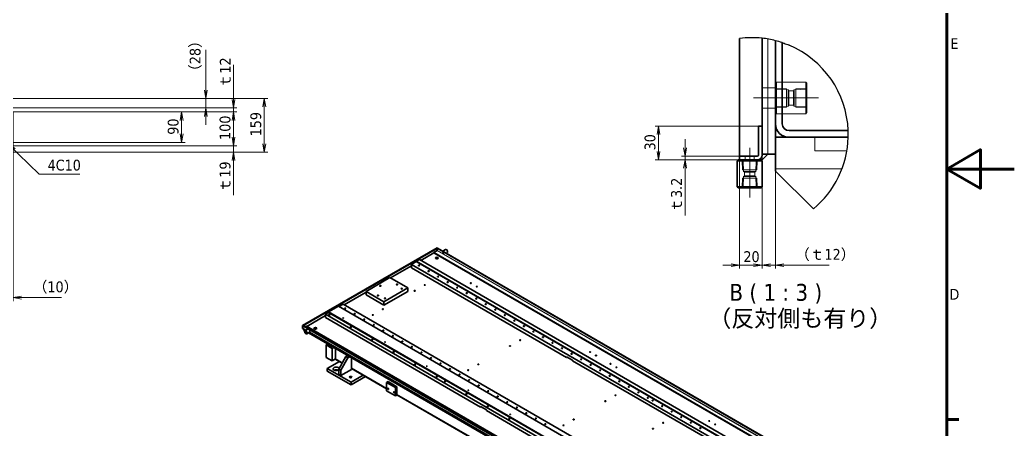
# Model space of a CAD drawing. Header units: millimetres. Extents: x -405 to 8410, y -405 to 5940.
# Drawn here: x 5461 to 8410, y 2200 to 3412 of the extents above; entities that cross this region are included whole.
import ezdxf

# ---------------------------------------------------------------- set-up
doc = ezdxf.new("R2010")
doc.units = ezdxf.units.MM
doc.header["$LTSCALE"] = 10
for name, color, linetype, lineweight in [('Border (ISO)', 7, 'Continuous', 70), ('Break Line (JIS)', 7, 'Continuous', 25), ('Centerline (ISO)', 7, 'Continuous', 5), ('Dimension (ISO)', 7, 'Continuous', 25), ('Hidden (ISO)', 7, 'Continuous', 5), ('Symbol (ISO)', 7, 'Continuous', 25), ('Visible (ISO)', 7, 'Continuous', 35), ('Visible Narrow (ISO)', 7, 'Continuous', 5)]:
    doc.layers.add(name, color=color, linetype=linetype, lineweight=lineweight)
doc.styles.add('MX_NOTE_STANDARD', font='tahoma.ttf')
doc.styles.add('Note Text (JIS)', font='tahoma.ttf')
doc.styles.get("Standard").update_dxf_attribs({"font": 'tahoma.ttf'})
doc.dimstyles.new('Default (JIS)', dxfattribs={"dimscale": 10, "dimtxt": 3.2, "dimasz": 2.5, "dimexe": 1, "dimexo": 0, "dimgap": 0.8, "dimtad": 1, "dimrnd": 1e-08, "dimdsep": 46, "dimtxsty": 'Note Text (JIS)', "dimblk": 'OPEN', "dimcen": 0.09, "dimdle": 10, "dimclrd": 7, "dimclre": 7, "dimclrt": 256, "dimadec": 0, "dimazin": 2, "dimtfac": 0.78125, "dimtmove": 0, "dimatfit": 3, "dimldrblk": 'OPEN', "dimfxl": 1, "dimtolj": 1, "dimtzin": 0, "dimlwd": 0, "dimlwe": 0, "dimarcsym": 0})
doc.dimstyles.new('Default (JIS)$7', dxfattribs={"dimscale": 10, "dimtxt": 3.2, "dimasz": 2.5, "dimexe": 1, "dimexo": 0, "dimgap": 0.8, "dimtad": 1, "dimrnd": 1e-08, "dimdsep": 46, "dimtxsty": 'Note Text (JIS)', "dimblk": 'OPEN', "dimcen": 0.09, "dimdle": 10, "dimclrd": 256, "dimclre": 7, "dimclrt": 256, "dimadec": 0, "dimazin": 2, "dimtfac": 0.78125, "dimtmove": 0, "dimatfit": 3, "dimldrblk": 'OPEN', "dimfxl": 1, "dimtolj": 1, "dimtzin": 0, "dimlwd": 0, "dimlwe": 0, "dimarcsym": 0})

# ---------------------------------------------------------------- blocks, each defined once
blk = doc.blocks.new('図面枠 既定の図面枠')
at = {"layer": 'Border (ISO)'}
blk.add_line((821, 222.75), (824.6, 222.75), dxfattribs=at)
at = {"layer": 'Border (ISO)', "flags": 128}
for points in [[(20, 20), (20, 574), (821, 574), (821, 20), (20, 20)], [(841, 297), (821, 297), (831, 302.77), (831, 291.23), (821, 297)]]:
    blk.add_lwpolyline(points, dxfattribs=at)
at = {"layer": 'Border (ISO)', "char_height": 3.2, "attachment_point": 7, "style": 'MX_NOTE_STANDARD'}
for s, insert in [('E', (822.09, 332.53)), ('D', (821.83, 258.28))]:
    blk.add_mtext(s, dxfattribs=dict(at, insert=insert))
blk = doc.blocks.new('_Open')
at = {"color": 0, "linetype": 'ByBlock', "lineweight": -2}
for p, q in [((-1, 0.17), (0, 0)), ((-1, -0.17), (0, 0)), ((0, 0), (-1, 0))]:
    blk.add_line(p, q, dxfattribs=at)
blk = doc.blocks.new('*D83')
at = {"layer": 'Defpoints', "color": 0, "linetype": 'Continuous', "transparency": 16777216}
for p in [(5425.7, 3178.9), (6185.7, 3178.9), (5160.7, 3019.9)]:
    blk.add_point(p, dxfattribs=at)
at = {"layer": 'Dimension (ISO)', "color": 7, "linetype": 'Continuous', "lineweight": 0, "transparency": 16777216}
for p, q in [((5425.7, 3178.9), (6195.7, 3178.9)), ((6185.7, 3044.9), (6185.7, 3153.9)), ((5160.7, 3019.9), (6195.7, 3019.9))]:
    blk.add_line(p, q, dxfattribs=at)
at = {"layer": 'Dimension (ISO)', "color": 7, "linetype": 'Continuous', "lineweight": 0, "transparency": 16777216, "xscale": 25, "yscale": 25, "zscale": 25}
for p, rotation in [((6185.7, 3178.9), 90), ((6185.7, 3019.9), 270)]:
    blk.add_blockref('_Open', p, dxfattribs=dict(at, rotation=rotation))
at = {"layer": 'Dimension (ISO)', "linetype": 'Continuous', "lineweight": 5, "transparency": 16777216, "insert": (6144.4, 3066.7), "char_height": 32, "attachment_point": 1, "rotation": 90, "style": 'Note Text (JIS)'}
blk.add_mtext('\\A1;159', dxfattribs=at)
blk = doc.blocks.new('*D84')
at = {"layer": 'Defpoints', "color": 0, "linetype": 'Continuous', "transparency": 16777216}
for p in [(5440.7, 3138.9), (6094.4, 3138.9), (5420.7, 3038.9)]:
    blk.add_point(p, dxfattribs=at)
at = {"layer": 'Dimension (ISO)', "color": 7, "linetype": 'Continuous', "lineweight": 0, "transparency": 16777216}
for p, q in [((5440.7, 3138.9), (6104.4, 3138.9)), ((6094.4, 3063.9), (6094.4, 3113.9)), ((5420.7, 3038.9), (6104.4, 3038.9))]:
    blk.add_line(p, q, dxfattribs=at)
at = {"layer": 'Dimension (ISO)', "color": 7, "linetype": 'Continuous', "lineweight": 0, "transparency": 16777216, "xscale": 25, "yscale": 25, "zscale": 25}
for p, rotation in [((6094.4, 3138.9), 90), ((6094.4, 3038.9), 270)]:
    blk.add_blockref('_Open', p, dxfattribs=dict(at, rotation=rotation))
at = {"layer": 'Dimension (ISO)', "linetype": 'Continuous', "lineweight": 5, "transparency": 16777216, "insert": (6053.1, 3056.2), "char_height": 32, "attachment_point": 1, "rotation": 90, "style": 'Note Text (JIS)'}
blk.add_mtext('\\A1;100', dxfattribs=at)
blk = doc.blocks.new('*D85')
at = {"layer": 'Defpoints', "color": 0, "linetype": 'Continuous', "transparency": 16777216}
for p in [(5420.7, 3038.9), (5160.7, 3019.9), (6094.4, 3019.9)]:
    blk.add_point(p, dxfattribs=at)
at = {"layer": 'Dimension (ISO)', "color": 7, "linetype": 'Continuous', "lineweight": 0, "transparency": 16777216}
for p, q in [((6094.4, 3063.9), (6094.4, 3088.9)), ((5420.7, 3038.9), (6104.4, 3038.9)), ((6094.4, 3038.9), (6094.4, 3019.9)), ((5160.7, 3019.9), (6104.4, 3019.9)), ((6094.4, 2994.9), (6094.4, 2892.6))]:
    blk.add_line(p, q, dxfattribs=at)
at = {"layer": 'Dimension (ISO)', "color": 7, "linetype": 'Continuous', "lineweight": 0, "transparency": 16777216, "xscale": 25, "yscale": 25, "zscale": 25}
for p, rotation in [((6094.4, 3038.9), 270), ((6094.4, 3019.9), 90)]:
    blk.add_blockref('_Open', p, dxfattribs=dict(at, rotation=rotation))
at = {"layer": 'Dimension (ISO)', "linetype": 'Continuous', "lineweight": 5, "transparency": 16777216, "insert": (6053.2, 2900.6), "char_height": 32, "attachment_point": 1, "rotation": 90, "style": 'Note Text (JIS)'}
blk.add_mtext('\\A1;\\fTahoma|b0|i0;ｔ19', dxfattribs=at)
blk = doc.blocks.new('*D86')
at = {"layer": 'Defpoints', "color": 0, "linetype": 'Continuous', "transparency": 16777216}
for p in [(5440.7, 3150.9), (5440.7, 3138.9), (6094.4, 3150.9)]:
    blk.add_point(p, dxfattribs=at)
at = {"layer": 'Dimension (ISO)', "color": 7, "linetype": 'Continuous', "lineweight": 0, "transparency": 16777216}
for p, q in [((6094.4, 3175.9), (6094.4, 3278.1)), ((5440.7, 3150.9), (6104.4, 3150.9)), ((5440.7, 3138.9), (6104.4, 3138.9)), ((6094.4, 3138.9), (6094.4, 3150.9)), ((6094.4, 3113.9), (6094.4, 3088.9))]:
    blk.add_line(p, q, dxfattribs=at)
at = {"layer": 'Dimension (ISO)', "color": 7, "linetype": 'Continuous', "lineweight": 0, "transparency": 16777216, "xscale": 25, "yscale": 25, "zscale": 25}
for p, rotation in [((6094.4, 3150.9), 270), ((6094.4, 3138.9), 90)]:
    blk.add_blockref('_Open', p, dxfattribs=dict(at, rotation=rotation))
at = {"layer": 'Dimension (ISO)', "linetype": 'Continuous', "lineweight": 5, "transparency": 16777216, "insert": (6053.8, 3208.9), "char_height": 32, "attachment_point": 1, "rotation": 90, "style": 'Note Text (JIS)'}
blk.add_mtext('\\A1;\\fTahoma|b0|i0;ｔ12', dxfattribs=at)
blk = doc.blocks.new('*D87')
at = {"layer": 'Defpoints', "color": 0, "linetype": 'Continuous', "transparency": 16777216}
for p in [(5440.7, 3138.9), (5940.5, 3138.9), (5235.7, 3048.9)]:
    blk.add_point(p, dxfattribs=at)
at = {"layer": 'Dimension (ISO)', "color": 7, "linetype": 'Continuous', "lineweight": 0, "transparency": 16777216}
for p, q in [((5440.7, 3138.9), (5950.5, 3138.9)), ((5940.5, 3073.9), (5940.5, 3113.9)), ((5235.7, 3048.9), (5950.5, 3048.9))]:
    blk.add_line(p, q, dxfattribs=at)
at = {"layer": 'Dimension (ISO)', "color": 7, "linetype": 'Continuous', "lineweight": 0, "transparency": 16777216, "xscale": 25, "yscale": 25, "zscale": 25}
for p, rotation in [((5940.5, 3138.9), 90), ((5940.5, 3048.9), 270)]:
    blk.add_blockref('_Open', p, dxfattribs=dict(at, rotation=rotation))
at = {"layer": 'Dimension (ISO)', "linetype": 'Continuous', "lineweight": 5, "transparency": 16777216, "insert": (5899.2, 3071.5), "char_height": 32, "attachment_point": 1, "rotation": 90, "style": 'Note Text (JIS)'}
blk.add_mtext('\\A1;90', dxfattribs=at)
blk = doc.blocks.new('*D88')
at = {"layer": 'Defpoints', "color": 0, "linetype": 'Continuous', "transparency": 16777216}
for p in [(5425.7, 3178.9), (6012.4, 3178.9), (5440.7, 3150.9)]:
    blk.add_point(p, dxfattribs=at)
at = {"layer": 'Dimension (ISO)', "color": 7, "linetype": 'Continuous', "lineweight": 0, "transparency": 16777216}
for p, q in [((6012.4, 3203.9), (6012.4, 3322.6)), ((5425.7, 3178.9), (6022.4, 3178.9)), ((6012.4, 3150.9), (6012.4, 3178.9)), ((5440.7, 3150.9), (6022.4, 3150.9)), ((6012.4, 3125.9), (6012.4, 3100.9))]:
    blk.add_line(p, q, dxfattribs=at)
at = {"layer": 'Dimension (ISO)', "color": 7, "linetype": 'Continuous', "lineweight": 0, "transparency": 16777216, "xscale": 25, "yscale": 25, "zscale": 25}
for p, rotation in [((6012.4, 3178.9), 270), ((6012.4, 3150.9), 90)]:
    blk.add_blockref('_Open', p, dxfattribs=dict(at, rotation=rotation))
at = {"layer": 'Dimension (ISO)', "linetype": 'Continuous', "lineweight": 5, "transparency": 16777216, "insert": (5964.4, 3236.9), "char_height": 32, "attachment_point": 1, "rotation": 90, "style": 'Note Text (JIS)'}
blk.add_mtext('\\A1;\\fTahoma|b0|i0;（28）', dxfattribs=at)
blk = doc.blocks.new('*D100')
at = {"layer": 'Defpoints', "color": 0, "linetype": 'Continuous', "transparency": 16777216}
for p in [(5440.7, 3138.9), (5430.7, 3048.9), (5430.7, 2588.9)]:
    blk.add_point(p, dxfattribs=at)
at = {"layer": 'Dimension (ISO)', "color": 7, "linetype": 'Continuous', "lineweight": 0, "transparency": 16777216}
for p, q in [((5440.7, 3138.9), (5440.7, 2578.9)), ((5430.7, 3048.9), (5430.7, 2578.9)), ((5405.7, 2588.9), (5380.7, 2588.9)), ((5430.7, 2588.9), (5440.7, 2588.9)), ((5465.7, 2588.9), (5584.4, 2588.9))]:
    blk.add_line(p, q, dxfattribs=at)
at = {"layer": 'Dimension (ISO)', "color": 7, "linetype": 'Continuous', "lineweight": 0, "transparency": 16777216, "xscale": 25, "yscale": 25, "zscale": 25}
blk.add_blockref('_Open', (5430.7, 2588.9), dxfattribs=at)
at = {"layer": 'Dimension (ISO)', "color": 7, "linetype": 'Continuous', "lineweight": 0, "transparency": 16777216, "xscale": 25, "yscale": 25, "zscale": 25, "rotation": 180}
blk.add_blockref('_Open', (5440.7, 2588.9), dxfattribs=at)
at = {"layer": 'Dimension (ISO)', "linetype": 'Continuous', "lineweight": 5, "transparency": 16777216, "insert": (5498.7, 2636.9), "char_height": 32, "attachment_point": 1, "style": 'Note Text (JIS)'}
blk.add_mtext('\\A1;\\fTahoma|b0|i0;（10）', dxfattribs=at)
blk = doc.blocks.new('*D181')
at = {"layer": 'Defpoints', "color": 0, "linetype": 'Continuous', "transparency": 16777216}
for p in [(7662.2, 3013.9), (7702.2, 3013.9), (7662.2, 2685.1)]:
    blk.add_point(p, dxfattribs=at)
at = {"layer": 'Dimension (ISO)', "color": 7, "linetype": 'Continuous', "lineweight": 0, "transparency": 16777216}
for p, q in [((7662.2, 3013.9), (7662.2, 2675.1)), ((7702.2, 3013.9), (7702.2, 2675.1)), ((7637.2, 2685.1), (7612.2, 2685.1)), ((7662.2, 2685.1), (7702.2, 2685.1)), ((7727.2, 2685.1), (7861.6, 2685.1))]:
    blk.add_line(p, q, dxfattribs=at)
at = {"layer": 'Dimension (ISO)', "color": 7, "linetype": 'Continuous', "lineweight": 0, "transparency": 16777216, "xscale": 25, "yscale": 25, "zscale": 25}
blk.add_blockref('_Open', (7662.2, 2685.1), dxfattribs=at)
at = {"layer": 'Dimension (ISO)', "color": 7, "linetype": 'Continuous', "lineweight": 0, "transparency": 16777216, "xscale": 25, "yscale": 25, "zscale": 25, "rotation": 180}
blk.add_blockref('_Open', (7702.2, 2685.1), dxfattribs=at)
at = {"layer": 'Dimension (ISO)', "linetype": 'Continuous', "lineweight": 5, "transparency": 16777216, "insert": (7760.2, 2733.1), "char_height": 32, "attachment_point": 1, "style": 'Note Text (JIS)'}
blk.add_mtext('\\A1;\\fTahoma|b0|i0;（ｔ12）', dxfattribs=at)
blk = doc.blocks.new('*D182')
at = {"layer": 'Defpoints', "color": 0, "linetype": 'Continuous', "transparency": 16777216}
for p in [(7662.2, 3013.9), (7595.6, 3007.9), (7595.6, 2685.1)]:
    blk.add_point(p, dxfattribs=at)
at = {"layer": 'Dimension (ISO)', "color": 7, "linetype": 'Continuous', "lineweight": 0, "transparency": 16777216}
for p, q in [((7662.2, 3013.9), (7662.2, 2675.1)), ((7595.6, 3007.9), (7595.6, 2675.1)), ((7570.6, 2685.1), (7545.6, 2685.1)), ((7595.6, 2685.1), (7620.6, 2685.1)), ((7637.2, 2685.1), (7620.6, 2685.1)), ((7662.2, 2685.1), (7637.2, 2685.1)), ((7687.2, 2685.1), (7712.2, 2685.1))]:
    blk.add_line(p, q, dxfattribs=at)
at = {"layer": 'Dimension (ISO)', "color": 7, "linetype": 'Continuous', "lineweight": 0, "transparency": 16777216, "xscale": 25, "yscale": 25, "zscale": 25}
blk.add_blockref('_Open', (7595.6, 2685.1), dxfattribs=at)
at = {"layer": 'Dimension (ISO)', "color": 7, "linetype": 'Continuous', "lineweight": 0, "transparency": 16777216, "xscale": 25, "yscale": 25, "zscale": 25, "rotation": 180}
blk.add_blockref('_Open', (7662.2, 2685.1), dxfattribs=at)
at = {"layer": 'Dimension (ISO)', "linetype": 'Continuous', "lineweight": 5, "transparency": 16777216, "insert": (7607, 2726.4), "char_height": 32, "attachment_point": 1, "style": 'Note Text (JIS)'}
blk.add_mtext('\\A1;20', dxfattribs=at)
blk = doc.blocks.new('*D183')
at = {"layer": 'Defpoints', "color": 0, "linetype": 'Continuous', "transparency": 16777216}
for p in [(7355, 3097.2), (7651.6, 3097.2), (7595.6, 2997.2)]:
    blk.add_point(p, dxfattribs=at)
at = {"layer": 'Dimension (ISO)', "color": 7, "linetype": 'Continuous', "lineweight": 0, "transparency": 16777216}
for p, q in [((7651.6, 3097.2), (7345, 3097.2)), ((7355, 3022.2), (7355, 3072.2)), ((7595.6, 2997.2), (7345, 2997.2))]:
    blk.add_line(p, q, dxfattribs=at)
at = {"layer": 'Dimension (ISO)', "color": 7, "linetype": 'Continuous', "lineweight": 0, "transparency": 16777216, "xscale": 25, "yscale": 25, "zscale": 25}
for p, rotation in [((7355, 3097.2), 90), ((7355, 2997.2), 270)]:
    blk.add_blockref('_Open', p, dxfattribs=dict(at, rotation=rotation))
at = {"layer": 'Dimension (ISO)', "linetype": 'Continuous', "lineweight": 5, "transparency": 16777216, "insert": (7313.7, 3025.1), "char_height": 32, "attachment_point": 1, "rotation": 90, "style": 'Note Text (JIS)'}
blk.add_mtext('\\A1;30', dxfattribs=at)
blk = doc.blocks.new('*D184')
at = {"layer": 'Defpoints', "color": 0, "linetype": 'Continuous', "transparency": 16777216}
for p in [(7433.7, 3007.9), (7595.6, 3007.9), (7595.6, 2997.2)]:
    blk.add_point(p, dxfattribs=at)
at = {"layer": 'Dimension (ISO)', "color": 7, "linetype": 'Continuous', "lineweight": 0, "transparency": 16777216}
for p, q in [((7433.7, 3032.9), (7433.7, 3057.9)), ((7595.6, 3007.9), (7423.7, 3007.9)), ((7595.6, 2997.2), (7423.7, 2997.2)), ((7433.7, 3007.9), (7433.7, 2997.2)), ((7433.7, 2972.2), (7433.7, 2832.5))]:
    blk.add_line(p, q, dxfattribs=at)
at = {"layer": 'Dimension (ISO)', "color": 7, "linetype": 'Continuous', "lineweight": 0, "transparency": 16777216, "xscale": 25, "yscale": 25, "zscale": 25}
for p, rotation in [((7433.7, 3007.9), 270), ((7433.7, 2997.2), 90)]:
    blk.add_blockref('_Open', p, dxfattribs=dict(at, rotation=rotation))
at = {"layer": 'Dimension (ISO)', "linetype": 'Continuous', "lineweight": 5, "transparency": 16777216, "insert": (7392.3, 2840.5), "char_height": 32, "attachment_point": 1, "rotation": 90, "style": 'Note Text (JIS)'}
blk.add_mtext('\\A1;\\fTahoma|b0|i0;ｔ3.2', dxfattribs=at)

msp = doc.modelspace()

# ---------------------------------------------------------------- linework, layer by layer
at = {"layer": 'Break Line (JIS)'}
for start, end in [(83.816164, 97.169079), (75.686408, 83.816164), (71.519379, 75.686408), (2.301753, 67.248265), (358.304219, 2.301753), (309.679369, 358.304219)]:
    msp.add_arc((7631.365, 3072.35), 286.718, start, end, dxfattribs=at)
msp.add_open_spline([(7722.25, 3344.282), (7722.25, 3344.282), (7722.748, 3344.117), (7724.741, 3343.439), (7726.235, 3342.923), (7729.758, 3341.663), (7732.067, 3340.815), (7737.067, 3338.886), (7739.757, 3337.803), (7742.25, 3336.758)], degree=3, knots=[0, 0, 0, 0, 0.224882551, 0.224882551, 0.449765102, 0.449765102, 0.69306212, 0.69306212, 0.936359138, 0.936359138, 0.936359138, 0.936359138], dxfattribs=at)
at = {"layer": 'Centerline (ISO)', "linetype": 'Continuous'}
for p, q in [((7829.681, 3180.532), (7637.25, 3180.532)), ((7625.583, 3032.865), (7625.583, 2885.609))]:
    msp.add_line(p, q, dxfattribs=at)
at = {"layer": 'Hidden (ISO)'}
for p, q in [((7678.916, 3355.097), (7678.916, 3013.865)), ((7702.25, 3223.865), (7705.583, 3227.198)), ((7705.583, 3133.865), (7705.583, 3227.198)), ((7705.583, 3227.198), (7792.25, 3227.198)), ((7792.25, 3133.865), (7792.25, 3227.198)), ((7795.583, 3223.865), (7792.25, 3227.198)), ((7795.583, 3137.198), (7795.583, 3223.865)), ((7702.25, 3210.532), (7662.25, 3210.532)), ((7705.195, 3206.022), (7702.25, 3208.968)), ((7734.931, 3207.949), (7705.195, 3208.877)), ((7705.195, 3155.041), (7705.195, 3206.022)), ((7740.141, 3204.931), (7705.195, 3206.022)), ((7734.931, 3207.949), (7734.931, 3153.115)), ((7740.141, 3156.132), (7740.141, 3204.931)), ((7742.008, 3201.698), (7740.141, 3204.931)), ((7742.008, 3159.365), (7742.008, 3201.698)), ((7742.008, 3201.698), (7755.825, 3201.698)), ((7755.825, 3201.698), (7757.692, 3204.931)), ((7755.825, 3201.698), (7755.825, 3159.365)), ((7757.692, 3204.931), (7792.638, 3206.022)), ((7757.692, 3156.132), (7757.692, 3204.931)), ((7792.638, 3208.877), (7762.902, 3207.949)), ((7762.902, 3153.115), (7762.902, 3207.949)), ((7792.638, 3206.022), (7795.583, 3208.968)), ((7792.638, 3155.041), (7792.638, 3206.022)), ((7740.141, 3156.132), (7705.195, 3155.041)), ((7742.008, 3159.365), (7740.141, 3156.132)), ((7742.008, 3159.365), (7755.825, 3159.365)), ((7755.825, 3159.365), (7757.692, 3156.132)), ((7757.692, 3156.132), (7792.638, 3155.041)), ((7702.25, 3150.532), (7662.25, 3150.532)), ((7705.195, 3155.041), (7702.25, 3152.096)), ((7702.25, 3137.198), (7705.583, 3133.865)), ((7705.195, 3152.186), (7734.931, 3153.115)), ((7705.583, 3133.865), (7792.25, 3133.865)), ((7762.902, 3153.115), (7792.638, 3152.186)), ((7795.583, 3137.198), (7792.25, 3133.865)), ((7792.638, 3155.041), (7795.583, 3152.096)), ((7818.916, 3023.865), (7818.916, 3063.865)), ((7818.916, 3023.865), (7913.953, 3023.865)), ((7605.976, 2994.253), (7603.03, 2997.198)), ((7603.121, 2994.253), (7603.94, 2968.019)), ((7645.19, 2994.253), (7605.976, 2994.253)), ((7606.957, 2962.807), (7605.976, 2994.253)), ((7612.25, 3007.865), (7612.25, 2997.198)), ((7638.916, 3007.865), (7638.916, 2997.198)), ((7644.209, 2962.807), (7645.19, 2994.253)), ((7645.19, 2994.253), (7648.136, 2997.198)), ((7647.226, 2968.019), (7648.045, 2994.253)), ((7647.226, 2968.019), (7603.94, 2968.019)), ((7644.209, 2962.807), (7606.957, 2962.807)), ((7610.25, 2960.906), (7606.957, 2962.807)), ((7610.25, 2950.157), (7606.957, 2948.256)), ((7610.25, 2960.906), (7640.916, 2960.906)), ((7610.25, 2950.157), (7610.25, 2960.906)), ((7640.916, 2950.157), (7610.25, 2950.157)), ((7640.916, 2960.906), (7644.209, 2962.807)), ((7640.916, 2950.157), (7640.916, 2960.906)), ((7640.916, 2950.157), (7644.209, 2948.256)), ((7899.395, 2970.532), (7702.25, 2970.532)), ((7603.94, 2943.045), (7603.121, 2916.81)), ((7603.94, 2943.045), (7647.226, 2943.045)), ((7606.957, 2948.256), (7605.976, 2916.81)), ((7644.209, 2948.256), (7606.957, 2948.256)), ((7644.209, 2948.256), (7645.19, 2916.81)), ((7648.045, 2916.81), (7647.226, 2943.045)), ((7605.976, 2916.81), (7603.03, 2913.865)), ((7645.19, 2916.81), (7605.976, 2916.81)), ((7645.19, 2916.81), (7648.136, 2913.865))]:
    msp.add_line(p, q, dxfattribs=at)
at = {"layer": 'Visible (ISO)'}
for p, q in [((7595.583, 3007.865), (7595.583, 3356.826)), ((7662.25, 3357.399), (7662.25, 3013.865)), ((7702.25, 3013.865), (7702.25, 3350.167)), ((7702.25, 3350.167), (7702.25, 3103.865)), ((7722.25, 3103.865), (7722.25, 3344.282)), ((7662.25, 3097.198), (7651.583, 3097.198)), ((7651.583, 3097.198), (7651.583, 3011.198)), ((7662.25, 3011.198), (7662.25, 3097.198)), ((7917.851, 3083.865), (7742.25, 3083.865)), ((7742.25, 3063.865), (7702.25, 3063.865)), ((7742.25, 3063.865), (7917.957, 3063.865)), ((7662.25, 3013.865), (7702.25, 3013.865)), ((7678.916, 3013.865), (7662.25, 2997.198)), ((7702.25, 3013.865), (7702.25, 2963.865)), ((7592.25, 2997.198), (7588.916, 2993.865)), ((7662.25, 2993.865), (7588.916, 2993.865)), ((7588.916, 2917.198), (7588.916, 2993.865)), ((7595.583, 2997.198), (7592.25, 2997.198)), ((7648.25, 3007.865), (7595.583, 3007.865)), ((7595.583, 3007.865), (7595.583, 2997.198)), ((7595.583, 2997.198), (7648.25, 2997.198)), ((7658.916, 2997.198), (7648.25, 2997.198)), ((7662.25, 2997.198), (7658.916, 2997.198)), ((7658.916, 2997.198), (7662.25, 2993.865)), ((7662.25, 2917.198), (7662.25, 2993.865)), ((7814.431, 2851.683), (7702.25, 2963.865)), ((7662.25, 2917.198), (7588.916, 2917.198)), ((7592.25, 2913.865), (7588.916, 2917.198)), ((7658.916, 2913.865), (7592.25, 2913.865)), ((7658.916, 2913.865), (7662.25, 2917.198)), ((6298.89, 2505.934), (6698.406, 2736.594)), ((6300.022, 2505.281), (6699.537, 2735.941)), ((6688.93, 2721.652), (6650.393, 2699.403)), ((6698.052, 2728.225), (6688.93, 2722.959)), ((6688.93, 2721.652), (6688.93, 2722.959)), ((6688.93, 2722.959), (8093.669, 1911.933)), ((6688.93, 2721.652), (8092.537, 1911.279)), ((6699.537, 2735.941), (6698.406, 2736.594)), ((6698.406, 2735.288), (6699.537, 2735.941)), ((6698.406, 2728.837), (6698.406, 2735.288)), ((8109.084, 1920.832), (6698.406, 2735.288)), ((8110.215, 1921.486), (6699.537, 2735.941)), ((6714.897, 2727.073), (6722.95, 2731.723)), ((6726.053, 2731.246), (6725.7, 2731.45)), ((6725.897, 2720.722), (6728.45, 2722.196)), ((6729.589, 2725.122), (6729.589, 2724.714)), ((6622.816, 2687.563), (6636.604, 2695.524)), ((6622.816, 2677.357), (6622.816, 2687.563)), ((8022.887, 1879.232), (6622.816, 2687.563)), ((6645.797, 2702.056), (6636.604, 2696.749)), ((6636.604, 2696.749), (8036.676, 1888.417)), ((6636.604, 2695.524), (6636.604, 2696.749)), ((6636.604, 2695.524), (8036.676, 1887.193)), ((8045.868, 1893.725), (6645.797, 2702.056)), ((6622.816, 2683.481), (6559.883, 2647.147)), ((6622.816, 2677.357), (7082.435, 2411.996)), ((6558.116, 2648.167), (6487.405, 2607.343)), ((6611.149, 2617.549), (6558.116, 2648.167)), ((6487.405, 2605.301), (6422.705, 2567.947)), ((6487.405, 2597.136), (6487.405, 2607.343)), ((6487.405, 2607.343), (6540.438, 2576.724)), ((6487.405, 2597.136), (6540.438, 2566.518)), ((6540.438, 2576.724), (6611.149, 2617.549)), ((6540.438, 2566.518), (6611.149, 2607.343)), ((6611.149, 2607.343), (6611.149, 2617.549)), ((6406.441, 2562.639), (6419.169, 2569.988)), ((6419.169, 2569.988), (7819.24, 1761.656)), ((6540.438, 2566.518), (6540.438, 2576.724)), ((6367.197, 2539.982), (6376.389, 2545.289)), ((6367.197, 2529.775), (6367.197, 2539.982)), ((7767.268, 1731.65), (6367.197, 2539.982)), ((6405.38, 2563.252), (6376.389, 2546.514)), ((6376.389, 2546.514), (7776.461, 1738.182)), ((6376.389, 2545.289), (6376.389, 2546.514)), ((6376.389, 2545.289), (7776.461, 1736.957)), ((7805.452, 1754.92), (6405.38, 2563.252)), ((6367.197, 2535.899), (6311.76, 2503.893)), ((6367.197, 2529.775), (6826.816, 2264.414)), ((6300.022, 2505.281), (6298.89, 2505.934)), ((6298.89, 2497.769), (6298.89, 2505.934)), ((6300.022, 2497.116), (6298.89, 2497.769)), ((6301.153, 2505.934), (6300.022, 2505.281)), ((6300.022, 2497.116), (6300.022, 2505.281)), ((6300.022, 2498.83), (6300.022, 2505.281)), ((6300.022, 2505.281), (6315.725, 2496.214)), ((6301.789, 2496.095), (6300.022, 2497.116)), ((6309.18, 2492.832), (6300.456, 2497.869)), ((6301.153, 2505.934), (7711.831, 1691.478)), ((6301.789, 2493.237), (6301.789, 2497.099)), ((6301.789, 2493.237), (6305.954, 2490.833)), ((6305.325, 2488.338), (6305.325, 2488.747)), ((6306.464, 2491.264), (6314.596, 2495.959)), ((6310.628, 2504.546), (6307.093, 2502.505)), ((6308.86, 2482.215), (6309.214, 2482.01)), ((7715.366, 1693.52), (6310.628, 2504.546)), ((6311.964, 2481.738), (6320.096, 2486.433)), ((6316.835, 2484.55), (7681.277, 1696.79)), ((6317.699, 2495.483), (6317.346, 2495.687)), ((6319.24, 2494.185), (7691.048, 1702.171)), ((7684.503, 1698.789), (6320.177, 2486.483)), ((6321.235, 2489.359), (6321.235, 2488.951)), ((6374.268, 2451.392), (6369.672, 2448.738)), ((6369.672, 2448.738), (6369.672, 2411.996)), ((6387.349, 2438.532), (6369.672, 2448.738)), ((6391.945, 2441.186), (6387.349, 2438.532)), ((6387.349, 2401.79), (6387.349, 2438.532)), ((6397.249, 2407.505), (6397.249, 2438.124)), ((6369.672, 2411.996), (6387.349, 2401.79)), ((6408.573, 2399.754), (6372.5, 2378.928)), ((6397.249, 2407.505), (6387.349, 2401.79)), ((6396.198, 2406.899), (6416.876, 2394.961)), ((6428.008, 2414.241), (6406.795, 2377.499)), ((6412.452, 2374.233), (6433.665, 2410.975)), ((6433.311, 2417.303), (6428.008, 2414.241)), ((6433.665, 2410.975), (6428.008, 2414.241)), ((6438.968, 2414.037), (6433.665, 2410.975)), ((6444.271, 2376.274), (6444.271, 2410.975)), ((7082.435, 2411.996), (7082.435, 2414.037)), ((7082.435, 2414.037), (7100.113, 2403.831)), ((7084.203, 2413.016), (7082.435, 2411.996)), ((7100.113, 2403.831), (7100.113, 2401.79)), ((7100.113, 2401.79), (7545.59, 2144.593)), ((6372.5, 2378.928), (6443.211, 2338.103)), ((6372.5, 2371.171), (6372.5, 2378.928)), ((6372.5, 2371.171), (6443.211, 2330.346)), ((6406.795, 2377.499), (6412.452, 2374.233)), ((6406.795, 2377.499), (6406.795, 2361.169)), ((6406.795, 2361.169), (6412.452, 2357.903)), ((6412.452, 2357.903), (6444.271, 2376.274)), ((6412.452, 2374.233), (6412.452, 2357.903)), ((6444.271, 2379.144), (6548.57, 2318.927)), ((6443.211, 2338.103), (6479.284, 2358.93)), ((6443.211, 2330.346), (6486.001, 2355.051)), ((6443.211, 2330.346), (6443.211, 2338.103)), ((6548.57, 2337.695), (6552.812, 2340.144)), ((6548.57, 2337.695), (6575.086, 2322.385)), ((6548.57, 2313.2), (6548.57, 2337.695)), ((6552.812, 2340.144), (6579.329, 2324.835)), ((6575.086, 2297.89), (6548.57, 2313.2)), ((6575.086, 2322.385), (6579.329, 2324.835)), ((6575.086, 2322.385), (6575.086, 2297.89)), ((6579.329, 2324.835), (6579.329, 2300.34)), ((6579.329, 2301.168), (6794.471, 2176.956)), ((6575.086, 2297.89), (6579.329, 2300.34)), ((6826.816, 2266.455), (6844.494, 2256.249)), ((6826.816, 2264.414), (6826.816, 2266.455)), ((6828.584, 2265.435), (6826.816, 2264.414)), ((6844.494, 2256.249), (6844.494, 2254.208)), ((6844.494, 2254.208), (7289.971, 1997.011))]:
    msp.add_line(p, q, dxfattribs=at)
for centre, radius, start, end in [((7742.25, 3103.865), 40, 180, 270), ((7742.25, 3103.865), 20, 180, 270), ((7648.25, 3011.198), 14, 270, 0), ((7648.25, 3011.198), 3.333, 270, 0)]:
    msp.add_arc(centre, radius, start, end, dxfattribs=at)
for centre, major_axis, start_param, end_param in [((6698.052, 2728.633), (0.25, 0.433), 3.92699082, 5.49778714), ((6717.568, 2722.265), (-2.75, 4.763), 4.74133076, 6.25424353), ((6717.215, 2722.06), (-2.5, 4.33), 5.04676033, 5.94881396), ((6717.215, 2722.06), (1, -1.732), 3.74285687, 5.68192109), ((6725.7, 2726.959), (-2.75, 4.763), 3.14159265, 6.28318531), ((6726.053, 2727.164), (2.5, -4.33), 0.78539816, 2.35619449), ((6697.769, 2701.444), (-4.5, 0), 4.37255207, 5.05222589), ((6301.506, 2499.688), (-1.05, -1.819), 5.49778714, 6.28318531), ((6309.214, 2486.501), (-2.75, 4.763), 2.35619449, 7.06858347), ((6309.173, 2486.477), (1.471, -2.547), 2.4287345, 6.99604346), ((6317.346, 2491.196), (-2.75, 4.763), 3.14159265, 6.28318531), ((6317.699, 2491.4), (2.5, -4.33), 0.78539816, 2.35619449), ((6337.145, 2493.237), (-4.5, 0), 4.37255207, 5.05222589), ((6399.017, 2377.907), (-9, 0), 3.38456526, 8.89762257), ((6399.017, 2370.15), (-9, 0), 3.98421442, 5.44056354)]:
    msp.add_ellipse(centre, major_axis=major_axis, ratio=0.57735027, start_param=start_param, end_param=end_param, dxfattribs=at)
for centre, major_axis in [((6716.083, 2721.407), (-1, 1.732)), ((6644.736, 2683.889), (1.865, 0)), ((6697.769, 2706.343), (4.5, 0)), ((6673.02, 2667.559), (1.865, 0)), ((6579.329, 2627.755), (-2, 0)), ((6661.707, 2626.326), (1.662, 0)), ((6701.305, 2651.229), (1.865, 0)), ((6729.589, 2634.899), (1.865, 0)), ((6798.532, 2631.838), (1.662, 0)), ((6522.76, 2595.095), (-2, 0)), ((6529.831, 2623.673), (-2.094, 0)), ((6593.471, 2615.508), (-2.094, 0)), ((6631.655, 2608.976), (1.662, 0)), ((6757.873, 2618.569), (1.865, 0)), ((6786.157, 2602.24), (1.865, 0)), ((6816.21, 2621.631), (1.662, 0)), ((6543.973, 2586.93), (-2.094, 0)), ((6814.442, 2585.91), (1.865, 0)), ((6842.726, 2569.58), (1.865, 0)), ((6378.51, 2538.349), (-2.094, 0)), ((6425.533, 2557.332), (-1.662, 0)), ((6453.817, 2541.002), (-1.662, 0)), ((6507.557, 2537.328), (1.662, 0)), ((6537.609, 2554.679), (1.662, 0)), ((6871.01, 2553.25), (1.865, 0)), ((6899.295, 2536.92), (1.865, 0)), ((6419.876, 2528.755), (-1.034, 0)), ((6482.102, 2524.672), (-1.662, 0)), ((6510.386, 2508.342), (-1.662, 0)), ((6927.579, 2520.59), (1.865, 0)), ((6308.86, 2486.297), (-2.5, 4.33)), ((6308.86, 2486.297), (-1.691, 2.93)), ((6337.145, 2498.136), (4.5, 0)), ((6442.15, 2501.606), (-2.094, 0)), ((6538.67, 2492.013), (-1.662, 0)), ((6955.863, 2504.26), (1.865, 0)), ((6984.147, 2487.93), (1.865, 0)), ((6505.79, 2464.864), (-2.094, 0)), ((6543.62, 2457.311), (-1.034, 0)), ((6566.954, 2475.683), (-1.662, 0)), ((6595.239, 2459.353), (-1.662, 0)), ((6944.549, 2463.027), (1.662, 0)), ((7012.432, 2471.6), (1.865, 0)), ((7040.716, 2455.27), (1.865, 0)), ((6569.429, 2428.122), (-2.094, 0)), ((6623.523, 2443.023), (-1.662, 0)), ((6651.807, 2426.693), (-1.662, 0)), ((6914.497, 2445.676), (1.662, 0)), ((7069, 2438.94), (1.865, 0)), ((7097.284, 2422.61), (1.865, 0)), ((7152.085, 2427.713), (1.662, 0)), ((6633.069, 2391.379), (-2.094, 0)), ((6680.091, 2410.363), (-1.662, 0)), ((6708.376, 2394.033), (-1.662, 0)), ((6820.452, 2391.379), (1.662, 0)), ((7125.569, 2406.28), (1.865, 0)), ((7153.853, 2389.95), (1.865, 0)), ((7169.763, 2417.507), (1.662, 0)), ((7212.543, 2392.808), (1.662, 0)), ((6667.364, 2385.868), (-1.034, 0)), ((6736.66, 2377.703), (-1.662, 0)), ((6764.944, 2361.373), (-1.662, 0)), ((6790.4, 2374.029), (1.662, 0)), ((7182.137, 2373.621), (1.865, 0)), ((7230.221, 2382.602), (1.662, 0)), ((6441.443, 2353.412), (3.459, 0)), ((6696.708, 2354.637), (-2.094, 0)), ((6721.457, 2340.348), (-2.094, 0)), ((6793.229, 2345.043), (-1.662, 0)), ((7210.422, 2357.291), (1.865, 0)), ((7238.706, 2340.961), (1.865, 0)), ((6552.989, 2318.813), (-1.047, 1.813)), ((6570.667, 2308.607), (-1.047, 1.813)), ((6785.097, 2303.606), (-2.094, 0)), ((6791.107, 2314.425), (-1.034, 0)), ((6821.513, 2328.713), (-1.662, 0)), ((6849.797, 2312.383), (-1.662, 0)), ((7227.392, 2299.728), (1.662, 0)), ((7266.99, 2324.631), (1.865, 0)), ((7295.274, 2308.301), (1.865, 0)), ((6878.081, 2296.053), (-1.662, 0)), ((6906.366, 2279.723), (-1.662, 0)), ((7197.34, 2282.377), (1.662, 0)), ((7323.559, 2291.971), (1.865, 0)), ((7337.701, 2283.806), (1.662, 0)), ((6848.736, 2266.864), (-2.094, 0)), ((6914.851, 2242.981), (-1.034, 0)), ((6934.65, 2263.393), (-1.662, 0)), ((6962.934, 2247.064), (-1.662, 0)), ((7365.985, 2267.476), (1.662, 0)), ((7394.269, 2251.146), (1.662, 0)), ((6912.376, 2230.121), (-2.094, 0)), ((6991.218, 2230.734), (-1.662, 0)), ((7019.503, 2214.404), (-1.662, 0)), ((7103.295, 2228.08), (1.662, 0)), ((7368.813, 2218.078), (1.662, 0)), ((7422.554, 2234.816), (1.662, 0)), ((7450.838, 2218.486), (1.662, 0)), ((7505.639, 2223.589), (1.662, 0)), ((7523.316, 2213.383), (1.662, 0)), ((7073.243, 2210.729), (1.662, 0)), ((7338.761, 2200.727), (1.662, 0)), ((7479.122, 2202.156), (1.662, 0))]:
    msp.add_ellipse(centre, major_axis=major_axis, ratio=0.57735027, dxfattribs=at)
at = {"layer": 'Visible Narrow (ISO)'}
for p, q in [((8102.79, 1917.199), (6698.052, 2728.225)), ((6698.406, 2728.837), (8103.497, 1917.607)), ((6300.022, 2498.83), (6309.795, 2493.188)), ((6320.65, 2486.92), (7685.118, 1699.145)), ((6397.249, 2408.322), (6417.755, 2396.482)), ((6444.271, 2381.173), (6548.57, 2320.956)), ((6579.329, 2303.198), (6795.35, 2178.478))]:
    msp.add_line(p, q, dxfattribs=at)

# ---------------------------------------------------------------- block references
at = {"xscale": 10, "yscale": 10, "zscale": 10}
msp.add_blockref('図面枠 既定の図面枠', (0, 0), dxfattribs=at)

# ---------------------------------------------------------------- texts
at = {"layer": 'Symbol (ISO)', "insert": (5542.972, 2997.527), "char_height": 32, "attachment_point": 1, "style": 'Note Text (JIS)'}
msp.add_mtext('4C10', dxfattribs=at)
at = {"layer": 'Symbol (ISO)', "char_height": 50, "attachment_point": 7}
for s, insert in [('B ( 1 : 3 )', (7565.46, 2570.6)), ('（反対側も有り）', (7502.887, 2495.934))]:
    msp.add_mtext(s, dxfattribs=dict(at, insert=insert))

# ---------------------------------------------------------------- dimensions: what is measured, and where the dimension line sits
at = {"layer": 'Dimension (ISO)', "color": 7, "linetype": 'Continuous', "lineweight": 5}
for base, p1, p2, angle, text, override, picture, middle in [((6012.411, 3178.929), (5440.721, 3150.929), (5425.721, 3178.929), 90, '\\fTahoma|b0|i0;（<>）', {"dimgap": 0.8, "dimdec": 2, "dimtol": 0, "dimlim": 0, "dimtp": 0, "dimtm": 0, "dimtdec": 2, "dimtofl": 1, "dimatfit": 1}, '*D88', (6012.411, 3275.775)), ((6094.421, 3150.929), (5440.721, 3138.929), (5440.721, 3150.929), 270, '\\fTahoma|b0|i0;ｔ<>', {"dimgap": 0.8, "dimdec": 2, "dimtol": 0, "dimlim": 0, "dimtp": 0, "dimtm": 0, "dimtdec": 2, "dimtofl": 1, "dimatfit": 1}, '*D86', (6094.421, 3239.535)), ((6094.421, 3019.929), (5420.721, 3038.929), (5160.721, 3019.929), 270, '\\fTahoma|b0|i0;ｔ<>', {"dimgap": 0.8, "dimdec": 2, "dimtol": 0, "dimlim": 0, "dimtp": 0, "dimtm": 0, "dimtdec": 2, "dimtofl": 1, "dimatfit": 1}, '*D85', (6094.421, 2931.271)), ((7433.661, 3007.865), (7595.583, 2997.198), (7595.583, 3007.865), 270, '\\fTahoma|b0|i0;ｔ<>', {"dimgap": 0.8, "dimdec": 2, "dimlfac": 0.3, "dimtol": 0, "dimlim": 0, "dimtp": 0, "dimtm": 0, "dimtdec": 2, "dimtofl": 1, "dimatfit": 1}, '*D184', (7433.661, 2877.732))]:
    dim = msp.add_linear_dim(base=base, p1=p1, p2=p2, angle=angle, text=text, dimstyle='Default (JIS)', override=override, dxfattribs=at)
    dim.commit()
    dim.dimension.update_dxf_attribs({"geometry": picture, "text_midpoint": middle, "dimtype": 160})
for base, p1, p2, angle, override, picture, middle in [((6185.721, 3178.929), (5160.721, 3019.929), (5425.721, 3178.929), 90, {"dimgap": 0.8, "dimdec": 2, "dimtol": 0, "dimlim": 0, "dimtp": 0, "dimtm": 0, "dimtdec": 2, "dimtofl": 0, "dimatfit": 1}, '*D83', (6185.721, 3099.429)), ((5940.469, 3138.929), (5235.721, 3048.929), (5440.721, 3138.929), 270, {"dimgap": 0.8, "dimdec": 2, "dimtol": 0, "dimlim": 0, "dimtp": 0, "dimtm": 0, "dimtdec": 2, "dimtofl": 0, "dimatfit": 1}, '*D87', (5940.469, 3093.929)), ((6094.421, 3138.929), (5420.721, 3038.929), (5440.721, 3138.929), 270, {"dimgap": 0.8, "dimdec": 2, "dimtol": 0, "dimlim": 0, "dimtp": 0, "dimtm": 0, "dimtdec": 2, "dimtofl": 0, "dimatfit": 1}, '*D84', (6094.421, 3088.929)), ((7355.019, 3097.198), (7595.583, 2997.198), (7651.583, 3097.198), 270, {"dimgap": 0.8, "dimdec": 2, "dimlfac": 0.3, "dimtol": 0, "dimlim": 0, "dimtp": 0, "dimtm": 0, "dimtdec": 2, "dimtofl": 0, "dimatfit": 1}, '*D183', (7355.019, 3047.198)), ((7595.583, 2685.055), (7662.25, 3013.865), (7595.583, 3007.865), 180, {"dimgap": 0.8, "dimdec": 2, "dimlfac": 0.3, "dimtol": 0, "dimlim": 0, "dimtp": 0, "dimtm": 0, "dimtdec": 2, "dimtofl": 0}, '*D182', (7628.916, 2685.055))]:
    dim = msp.add_linear_dim(base=base, p1=p1, p2=p2, angle=angle, dimstyle='Default (JIS)', override=override, dxfattribs=at)
    dim.commit()
    dim.dimension.update_dxf_attribs({"geometry": picture, "text_midpoint": middle, "dimtype": 160})
for base, p1, p2, text, override, picture, middle in [((5430.721, 2588.929), (5440.721, 3138.929), (5430.721, 3048.929), '\\fTahoma|b0|i0;（<>）', {"dimgap": 0.8, "dimdec": 2, "dimtol": 0, "dimlim": 0, "dimtp": 0, "dimtm": 0, "dimtdec": 2, "dimtofl": 1, "dimatfit": 1}, '*D100', (5537.566, 2588.929)), ((7662.25, 2685.055), (7702.25, 3013.865), (7662.25, 3013.865), '\\fTahoma|b0|i0;（ｔ<>）', {"dimgap": 0.8, "dimdec": 2, "dimlfac": 0.3, "dimtol": 0, "dimlim": 0, "dimtp": 0, "dimtm": 0, "dimtdec": 2, "dimtofl": 1, "dimatfit": 1}, '*D181', (7806.913, 2685.055))]:
    dim = msp.add_linear_dim(base=base, p1=p1, p2=p2, text=text, dimstyle='Default (JIS)', override=override, dxfattribs=at)
    dim.commit()
    dim.dimension.update_dxf_attribs({"geometry": picture, "text_midpoint": middle, "dimtype": 160})

# ---------------------------------------------------------------- leaders
at = {"layer": 'Symbol (ISO)', "color": 7, "linetype": 'Continuous', "lineweight": 5, "annotation_type": 0, "has_hookline": 1, "hookline_direction": 0, "text_width": 95.871}
msp.add_leader([(5425.721, 3043.929), (5517.972, 2954.872), (5542.972, 2954.872)], dimstyle='Default (JIS)$7', override={"dimgap": 0, "dimtad": 1}, dxfattribs=at)

doc.saveas('drawing.dxf')
